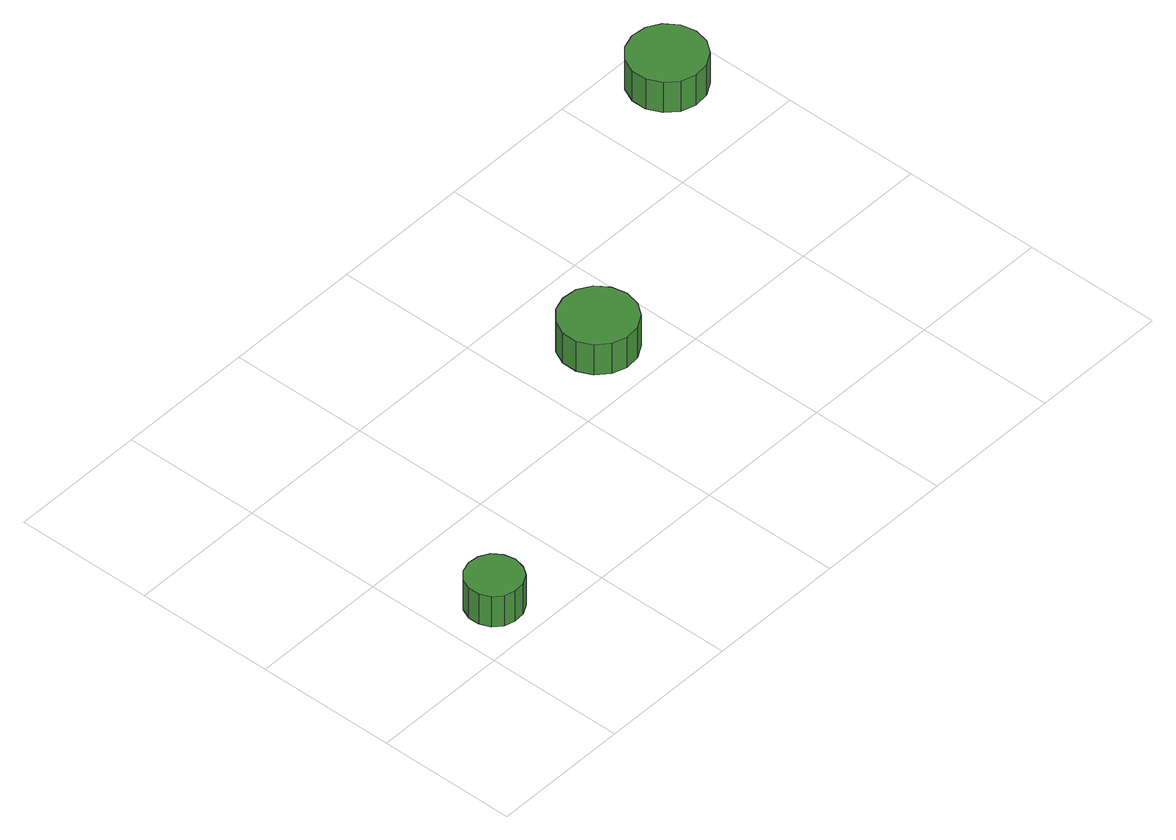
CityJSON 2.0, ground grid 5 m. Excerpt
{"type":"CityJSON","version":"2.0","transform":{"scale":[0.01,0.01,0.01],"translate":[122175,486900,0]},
"CityObjects":{
"tree1":{"type":"SolitaryVegetationObject","attributes":{"function":"something"},"geometry":[{"type":"MultiSurface","lod":"1","boundaries":[[[0,1,2,3,4,5,6,7,8,9,10,11,12,13,14]],[[15,16,17,18,19,20,21,22,23,24,25,26,27,28,29]],[[0,29,28,1]],[[1,28,27,2]],[[2,27,26,3]],[[3,26,25,4]],[[4,25,24,5]],[[5,24,23,6]],[[6,23,22,7]],[[7,22,21,8]],[[8,21,20,9]],[[9,20,19,10]],[[10,19,18,11]],[[11,18,17,12]],[[12,17,16,13]],[[13,16,15,14]],[[14,15,29,0]]]}]},
"tree2":{"type":"SolitaryVegetationObject","attributes":{"function":"something"},"geometry":[{"type":"MultiSurface","lod":"1","boundaries":[[[30,31,32,33,34,35,36,37,38,39,40,41,42,43,44]],[[45,46,47,48,49,50,51,52,53,54,55,56,57,58,59]],[[30,59,58,31]],[[31,58,57,32]],[[32,57,56,33]],[[33,56,55,34]],[[34,55,54,35]],[[35,54,53,36]],[[36,53,52,37]],[[37,52,51,38]],[[38,51,50,39]],[[39,50,49,40]],[[40,49,48,41]],[[41,48,47,42]],[[42,47,46,43]],[[43,46,45,44]],[[44,45,59,30]]]}]},
"tree3":{"type":"SolitaryVegetationObject","attributes":{"function":"something"},"geometry":[{"type":"MultiSurface","lod":"1","boundaries":[[[60,61,62,63,64,65,66,67,68,69,70,71,72,73,74]],[[75,76,77,78,79,80,81,82,83,84,85,86,87,88,89]],[[60,89,88,61]],[[61,88,87,62]],[[62,87,86,63]],[[63,86,85,64]],[[64,85,84,65]],[[65,84,83,66]],[[66,83,82,67]],[[67,82,81,68]],[[68,81,80,69]],[[69,80,79,70]],[[70,79,78,71]],[[71,78,77,72]],[[72,77,76,73]],[[73,76,75,74]],[[74,75,89,60]]]}]}
},
"vertices":[
[286,165,187],[277,205,187],[254,238,187],[218,258,187],[178,262,187],[139,250,187],[109,222,187],[93,185,187],[93,145,187],[109,107,187],[139,80,187],[178,68,187],[218,72,187],[254,92,187],[277,125,187],[277,125,60],[254,92,60],[218,72,60],[178,68,60],[139,80,60],[109,107,60],[93,145,60],[93,185,60],[109,222,60],[139,250,60],[178,262,60],[218,258,60],[254,238,60],[277,205,60],[286,165,60],
[1409,703,192],[1397,758,192],[1364,803,192],[1316,831,192],[1261,836,192],[1208,819,192],[1166,782,192],[1143,731,192],[1143,675,192],[1166,624,192],[1208,587,192],[1261,569,192],[1316,575,192],[1364,603,192],[1397,648,192],[1397,648,65],[1364,603,65],[1316,575,65],[1261,569,65],[1208,587,65],[1166,624,65],[1143,675,65],[1143,731,65],[1166,782,65],[1208,819,65],[1261,836,65],[1316,831,65],[1364,803,65],[1397,758,65],[1409,703,65],
[2435,1330,194],[2423,1385,194],[2390,1430,194],[2342,1458,194],[2286,1464,194],[2233,1447,194],[2192,1409,194],[2169,1358,194],[2169,1302,194],[2192,1251,194],[2233,1214,194],[2286,1197,194],[2342,1203,194],[2390,1231,194],[2423,1276,194],[2423,1276,67],[2390,1231,67],[2342,1203,67],[2286,1197,67],[2233,1214,67],[2192,1251,67],[2169,1302,67],[2169,1358,67],[2192,1409,67],[2233,1447,67],[2286,1464,67],[2342,1458,67],[2390,1430,67],[2423,1385,67],[2435,1330,67]
]}
